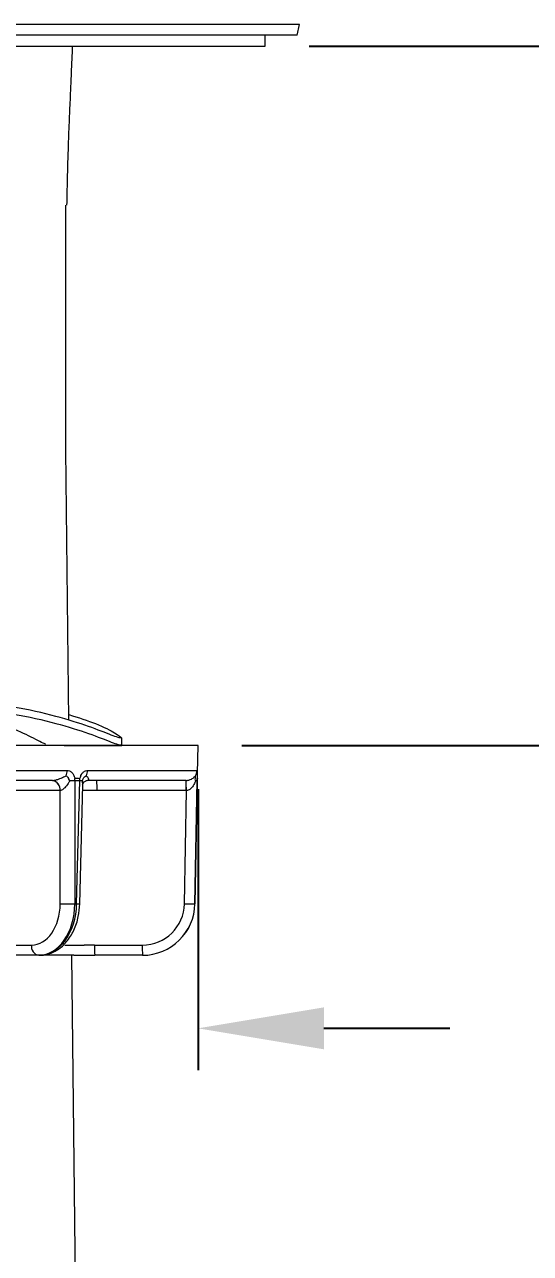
# Model space of a CAD drawing. Header units: inches. Extents: x 2.3 to 15.7, y 0.2 to 14.5.
# Drawn here: x 12.915 to 13.638, y 10.2 to 11.957 of the extents above; entities that cross this region are included whole.
import ezdxf

# ---------------------------------------------------------------- set-up
doc = ezdxf.new("R2010")
doc.units = ezdxf.units.IN
doc.header["$MEASUREMENT"] = 0
doc.header["$PDSIZE"] = -1
doc.layers.add('Dim', color=1, linetype='Continuous')
doc.layers.add('Object', color=4, linetype='Continuous')
doc.styles.get("Standard").update_dxf_attribs({"font": 'romans.shx'})
doc.dimstyles.get("Standard").update_dxf_attribs({"dimtxt": 0.125, "dimasz": 0.18, "dimexe": 0.06, "dimexo": 0.0625, "dimgap": 0.09, "dimtad": 0, "dimtih": 1, "dimtoh": 1, "dimdec": 4, "dimlfac": 2, "dimzin": 0, "dimdsep": 46, "dimlunit": 5, "dimtxsty": 'Standard', "dimcen": 0.09, "dimadec": 0, "dimazin": 0, "dimtfac": 1, "dimtdec": 4, "dimtofl": 0, "dimtmove": 0, "dimatfit": 1, "dimfxl": 0, "dimfrac": 2, "dimtolj": 1, "dimtzin": 0, "dimarcsym": 0})

# ---------------------------------------------------------------- blocks, each defined once
blk = doc.blocks.new('*D6')
at = {"layer": 'Defpoints', "color": 0}
for p in [(13.2589, 11.9262), (14.8907, 11.9262), (13.1627, 10.9262)]:
    blk.add_point(p, dxfattribs=at)
at = {"layer": 'Dim', "color": 0, "lineweight": -2}
for p, q in [((14.8907, 12.1062), (14.8907, 12.2862)), ((13.3214, 11.9262), (14.9507, 11.9262)), ((13.2252, 10.9262), (14.9507, 10.9262)), ((14.8907, 10.7462), (14.8907, 10.5662))]:
    blk.add_line(p, q, dxfattribs=at)
at = {"layer": 'Dim', "color": 0}
for points in [[(14.8607, 12.1062), (14.9207, 12.1062), (14.8907, 11.9262)], [(14.8607, 10.7462), (14.9207, 10.7462), (14.8907, 10.9262)]]:
    blk.add_solid(points, dxfattribs=at)
at = {"layer": 'Dim', "color": 0, "insert": (14.8907, 11.4165), "char_height": 0.125, "attachment_point": 5}
blk.add_mtext('\\A1;2"\\P [50mm]\\PMaximum\\PMounting Thickness', dxfattribs=at)
blk = doc.blocks.new('*D7')
at = {"layer": 'Defpoints', "color": 0}
for p in [(10.1817, 13.4097), (14.8907, 13.4097), (13.2589, 11.9262)]:
    blk.add_point(p, dxfattribs=at)
at = {"layer": 'Dim', "color": 0, "lineweight": -2}
for p, q in [((10.2442, 13.4097), (14.9507, 13.4097)), ((14.8907, 13.2297), (14.8907, 13.0384)), ((14.8907, 12.1062), (14.8907, 12.2975)), ((13.3214, 11.9262), (14.9507, 11.9262))]:
    blk.add_line(p, q, dxfattribs=at)
at = {"layer": 'Dim', "color": 0}
for points in [[(14.8607, 13.2297), (14.9207, 13.2297), (14.8907, 13.4097)], [(14.8607, 12.1062), (14.9207, 12.1062), (14.8907, 11.9262)]]:
    blk.add_solid(points, dxfattribs=at)
at = {"layer": 'Dim', "color": 0, "char_height": 0.125, "attachment_point": 5}
for s, insert in [('\\A1;2 15/16', (14.8907, 12.8532)), ('\\A1;[75mm]', (14.8907, 12.4827))]:
    blk.add_mtext(s, dxfattribs=dict(at, insert=insert))
blk = doc.blocks.new('*D9')
at = {"layer": 'Defpoints', "color": 0}
for p in [(12.036, 10.9262), (13.1627, 10.9262), (13.1627, 10.5218)]:
    blk.add_point(p, dxfattribs=at)
at = {"layer": 'Dim', "color": 0, "lineweight": -2}
for p, q in [((12.036, 10.8637), (12.036, 10.4618)), ((13.1627, 10.8637), (13.1627, 10.4618)), ((11.856, 10.5218), (11.3699, 10.5218)), ((13.3427, 10.5218), (13.5227, 10.5218))]:
    blk.add_line(p, q, dxfattribs=at)
at = {"layer": 'Dim', "color": 0}
for points in [[(11.856, 10.5518), (11.856, 10.4918), (12.036, 10.5218)], [(13.3427, 10.5518), (13.3427, 10.4918), (13.1627, 10.5218)]]:
    blk.add_solid(points, dxfattribs=at)
at = {"layer": 'Dim', "color": 0, "insert": (10.8424, 10.5218), "char_height": 0.125, "attachment_point": 5}
blk.add_mtext('\\A1;2 1/4\\P [55mm]\\PClearance\\PRequired\\PDirectly\\PBelow\\PCounter', dxfattribs=at)

msp = doc.modelspace()

# ---------------------------------------------------------------- linework, layer by layer
at = {"layer": 'Object', "color": 4, "linetype": 'Continuous', "lineweight": 15}
for p, q in [((13.307988, 11.957273), (12.087516, 11.957273)), ((13.304248, 11.942273), (13.307988, 11.957273)), ((13.304248, 11.942273), (12.091256, 11.942273)), ((13.258882, 11.926241), (13.258882, 11.942273)), ((12.136835, 11.926241), (13.258882, 11.926241)), ((13.054013, 10.926597), (13.054013, 10.936597)), ((12.990851, 10.926241), (12.035954, 10.926241)), ((13.1627, 10.926241), (12.990851, 10.926241)), ((13.162006, 10.886521), (13.1627, 10.926241)), ((12.609961, 10.890747), (12.975634, 10.890747)), ((13.004702, 10.890747), (13.161291, 10.890747)), ((12.954833, 10.876241), (12.624203, 10.876241)), ((12.965447, 10.861735), (12.87946, 10.861735)), ((12.954833, 10.876241), (12.954913, 10.876241)), ((12.965598, 10.861736), (12.965447, 10.861735)), ((12.965666, 10.699932), (12.965598, 10.861736)), ((12.979844, 10.876241), (12.979269, 10.875298)), ((12.979844, 10.876241), (12.986464, 10.876241)), ((12.986464, 10.876241), (12.986539, 10.699932)), ((12.986464, 10.876241), (12.993545, 10.876241)), ((12.989193, 10.699932), (12.993545, 10.876241)), ((12.993545, 10.876241), (12.997461, 10.876241)), ((12.993694, 10.699825), (12.9979, 10.870243)), ((12.997591, 10.875298), (12.997461, 10.876241)), ((13.00336, 10.861735), (12.99769, 10.861735)), ((13.145589, 10.876241), (13.004006, 10.876241)), ((13.004077, 10.876241), (13.004006, 10.876241)), ((13.145841, 10.861735), (13.018302, 10.861735)), ((13.143282, 10.699932), (13.146058, 10.861736)), ((13.145589, 10.876241), (13.145698, 10.876241)), ((13.146058, 10.861736), (13.145841, 10.861735)), ((13.161317, 10.876241), (13.158292, 10.699932)), ((13.158355, 10.699932), (13.161485, 10.876241)), ((13.159246, 10.876241), (13.158918, 10.875298)), ((13.159246, 10.876241), (13.161317, 10.876241)), ((13.161317, 10.876241), (13.161485, 10.876241)), ((12.986539, 10.699932), (12.989193, 10.699932)), ((13.158292, 10.699932), (13.158355, 10.699932)), ((12.877091, 10.640747), (12.924553, 10.640747)), ((12.972079, 10.640747), (12.999844, 10.640747)), ((13.014797, 10.640747), (13.083081, 10.640747)), ((12.935167, 10.626241), (12.887706, 10.626241)), ((12.936336, 10.626241), (12.935167, 10.626241)), ((12.985142, 10.626241), (12.936336, 10.626241)), ((13.083332, 10.626241), (13.015049, 10.626241)), ((13.08336, 10.626241), (13.083332, 10.626241))]:
    msp.add_line(p, q, dxfattribs=at)
at = {"layer": 'Object', "color": 2, "linetype": 'Continuous', "lineweight": 15}
for p, q in [((12.973681, 11.348541), (12.973577, 11.698805)), ((12.978253, 10.962559), (12.973681, 11.348541)), ((12.992928, 9.723658), (12.982237, 10.626241))]:
    msp.add_line(p, q, dxfattribs=at)
at = {"layer": 'Object', "color": 4, "linetype": 'Continuous', "lineweight": 15}
for centre, radius, start, end in [((12.95534, 10.890841), 0.020294, 337.190646, 359.734564), ((12.965641, 10.878901), 0.020993, 352.718883, 1.096551), ((12.972991, 10.880183), 0.020928, 349.143228, 357.591239), ((12.985648, 10.890862), 0.019054, 335.543908, 359.653629), ((13.146515, 10.891004), 0.014779, 327.088237, 359.004177), ((13.146961, 10.879543), 0.014731, 347.045579, 359.066576), ((13.14712, 10.879565), 0.014745, 346.969106, 358.98084), ((12.952412, 10.863333), 0.013133, 353.008329, 79.377901), ((12.952472, 10.863256), 0.013213, 353.394024, 79.353928), ((13.010831, 10.59861), 0.263231, 88.373675, 91.626325), ((12.806391, 10.865318), 0.211941, 359.031369, 2.954256), ((12.93403, 10.865319), 0.211841, 359.030438, 2.955187), ((12.935359, 10.863774), 0.210708, 359.445813, 3.39221), ((12.976102, 11.195729), 0.495907, 268.794102, 271.205898), ((13.026628, 12.187013), 1.487553, 268.557994, 268.73139), ((13.150787, 10.92135), 0.221545, 268.058581, 271.941419), ((12.937588, 10.639149), 0.013133, 173.008329, 259.377901), ((13.226708, 10.637164), 0.211941, 179.031369, 182.954256), ((13.294992, 10.637164), 0.211941, 179.031369, 182.954256)]:
    msp.add_arc(centre, radius, start, end, dxfattribs=at)
for centre, major_axis, ratio, start_param, end_param in [((12.923797, 10.700983), (-0.001462, 0.060228), 0.69475239, 3.12473368, 4.67807672), ((12.934411, 10.701241), (-0.001462, 0.074993), 0.69482747, 3.12804909, 4.68139213), ((12.937092, 10.701241), (0.001462, 0.074993), 0.69482747, 3.15513621, 4.70847925), ((13.083063, 10.700983), (-0.031926, 0.051086), 0.99966934, 2.58318393, 4.13652696), ((13.083314, 10.701241), (-0.036783, 0.065366), 0.99972073, 2.62915507, 4.18249811), ((13.083378, 10.701241), (0.036783, 0.065366), 0.99972073, 3.65403024, 5.20737327)]:
    msp.add_ellipse(centre, major_axis=major_axis, ratio=ratio, start_param=start_param, end_param=end_param, dxfattribs=at)
at = {"layer": 'Object', "color": 2, "linetype": 'Continuous', "lineweight": 15}
msp.add_open_spline([(12.97536, 11.698805), (12.975616, 11.710894), (12.976223, 11.739536), (12.977358, 11.780955), (12.978818, 11.82045), (12.980201, 11.849678), (12.98137, 11.875882), (12.982327, 11.900169), (12.983111, 11.917597), (12.9835, 11.926241)], degree=3, knots=[0, 0, 0, 0, 0.15851215, 0.37554773, 0.54046608, 0.68084871, 0.76850115, 0.88517933, 1, 1, 1, 1], dxfattribs=at)
at = {"layer": 'Object', "color": 4, "linetype": 'Continuous', "lineweight": 15}
for points, knots in [([(13.05235, 10.937166), (13.05113, 10.937157), (13.048364, 10.937135), (13.022228, 10.948019), (12.98088, 10.96244), (12.925184, 10.977168), (12.857492, 10.987916), (12.778834, 10.989887), (12.693019, 10.981356), (12.60403, 10.967555), (12.515107, 10.95259), (12.428385, 10.93949), (12.376422, 10.937319), (12.350604, 10.936241)], [0, 0, 0, 0, 0.07307182, 0.1655496, 0.25902981, 0.35251014, 0.44498792, 0.53649316, 0.62856087, 0.72178935, 0.8154016, 0.90828348, 1, 1, 1, 1]), ([(12.350604, 10.926241), (12.376422, 10.927319), (12.428385, 10.92949), (12.515107, 10.94259), (12.60403, 10.957555), (12.693019, 10.971356), (12.778834, 10.979887), (12.857492, 10.977916), (12.925184, 10.967168), (12.98088, 10.95244), (13.022228, 10.938018), (13.048364, 10.927135), (13.05113, 10.927157), (13.05235, 10.927166)], [0, 0, 0, 0, 0.09171652, 0.1845984, 0.2782106, 0.37143912, 0.4635068, 0.55501204, 0.64748982, 0.74097015, 0.8344504, 0.92692818, 1, 1, 1, 1]), ([(12.944618, 10.928349), (12.944451, 10.928389), (12.942369, 10.928881), (12.92499, 10.938462), (12.894073, 10.952411), (12.85064, 10.966838), (12.808348, 10.977012), (12.777963, 10.977219), (12.768199, 10.977286)], [0, 0, 0, 0, 0.01903773, 0.23687102, 0.45794759, 0.67902373, 0.89685679, 1, 1, 1, 1]), ([(12.978158, 10.970523), (12.991689, 10.966217), (13.020063, 10.957089), (13.046879, 10.943133), (13.051609, 10.938922), (13.053959, 10.936831)], [0.019611198, 0.019611198, 0.019611198, 0.019611198, 0.323567573, 0.663902833, 1, 1, 1, 1]), ([(12.965248, 10.926827), (12.967266, 10.926693), (12.976824, 10.926057), (12.996037, 10.926274), (13.019983, 10.926384), (13.039474, 10.926396), (13.048974, 10.926353), (13.053857, 10.926332)], [0, 0, 0, 0, 0.0858921, 0.40665337, 0.6979937, 0.84476415, 1, 1, 1, 1]), ([(12.954913, 10.876241), (12.955652, 10.876296), (12.956811, 10.876382), (12.959674, 10.877025), (12.964306, 10.878513), (12.969487, 10.880735), (12.972878, 10.8824), (12.974047, 10.882974)], [0, 0, 0, 0, 0.12823276, 0.2012736, 0.43051827, 0.80374464, 1, 1, 1, 1]), ([(12.974047, 10.882974), (12.974069, 10.882963), (12.974705, 10.882651), (12.975911, 10.881719), (12.977538, 10.879615), (12.977853, 10.877372), (12.978785, 10.876466), (12.97932, 10.876269), (12.97968, 10.87625), (12.979844, 10.876241)], [0, 0, 0, 0, 0.01049242, 0.30059749, 0.592783, 0.84259241, 0.89825375, 0.95381735, 1, 1, 1, 1]), ([(12.975634, 10.890747), (12.976741, 10.890622), (12.979105, 10.890353), (12.982353, 10.888108), (12.984529, 10.885092), (12.985746, 10.882202), (12.98621, 10.880491), (12.986469, 10.879522), (12.986563, 10.879339), (12.986604, 10.879308), (12.986621, 10.879303), (12.986629, 10.879303), (12.98663, 10.879303)], [0, 0, 0, 0, 0.22035684, 0.47060557, 0.71924336, 0.84277689, 0.96576525, 0.9903469, 0.99658789, 0.99833444, 0.99979025, 1, 1, 1, 1]), ([(12.98663, 10.879303), (12.987712, 10.87935), (12.990153, 10.879456), (12.992561, 10.879358), (12.993901, 10.879303)], [0, 0, 0, 0, 0.44315882, 1, 1, 1, 1]), ([(12.993901, 10.879303), (12.993905, 10.879303), (12.993916, 10.879304), (12.993938, 10.879314), (12.993981, 10.879359), (12.994092, 10.879594), (12.994374, 10.880632), (12.995154, 10.883205), (12.997058, 10.886751), (13.000189, 10.889662), (13.002898, 10.890678), (13.004392, 10.890735), (13.004702, 10.890747)], [0, 0, 0, 0, 0.00084121, 0.00224854, 0.0046638, 0.01164924, 0.0430992, 0.16804946, 0.42258392, 0.6814967, 0.93388954, 1, 1, 1, 1]), ([(12.997461, 10.876241), (12.997468, 10.876241), (12.997543, 10.876244), (12.99768, 10.876318), (12.997877, 10.876646), (12.998074, 10.877183), (12.998376, 10.878238), (12.999023, 10.879902), (13.000554, 10.88177), (13.002079, 10.882643), (13.002963, 10.882963), (13.002993, 10.882974)], [0, 0, 0, 0, 0.00719673, 0.07326058, 0.1290911, 0.18457645, 0.25745455, 0.44223372, 0.6918492, 0.98951491, 1, 1, 1, 1]), ([(13.002993, 10.882974), (13.003532, 10.8824), (13.005098, 10.880735), (13.006448, 10.878513), (13.006274, 10.876896), (13.005243, 10.876314), (13.004377, 10.87626), (13.004077, 10.876241)], [0, 0, 0, 0, 0.19623568, 0.56940829, 0.79862749, 0.93024235, 1, 1, 1, 1]), ([(13.145698, 10.876241), (13.146607, 10.876296), (13.148034, 10.876382), (13.150739, 10.877025), (13.154247, 10.878513), (13.157077, 10.880735), (13.158449, 10.8824), (13.158922, 10.882974)], [0, 0, 0, 0, 0.12823614, 0.20127775, 0.43052035, 0.80374081, 1, 1, 1, 1]), ([(13.158922, 10.882974), (13.158917, 10.882963), (13.158772, 10.882651), (13.158511, 10.88172), (13.158471, 10.879615), (13.1583, 10.877372), (13.158702, 10.876466), (13.158971, 10.876269), (13.15916, 10.87625), (13.159246, 10.876241)], [0, 0, 0, 0, 0.01048706, 0.30059645, 0.59278037, 0.84258981, 0.89824228, 0.95381529, 1, 1, 1, 1]), ([(13.161291, 10.890747), (13.161365, 10.890622), (13.161521, 10.890353), (13.16166, 10.888108), (13.161707, 10.885092), (13.161707, 10.882202), (13.161695, 10.880491), (13.161688, 10.879522), (13.161688, 10.879339), (13.161689, 10.879308), (13.16169, 10.879303), (13.16169, 10.879303), (13.16169, 10.879303)], [0, 0, 0, 0, 0.22035375, 0.47060442, 0.71924272, 0.8427773, 0.96576412, 0.99034629, 0.99658704, 0.99833425, 0.99979025, 1, 1, 1, 1]), ([(13.16169, 10.879303), (13.161727, 10.87935), (13.16181, 10.879456), (13.161843, 10.879358), (13.161862, 10.879303)], [0, 0, 0, 0, 0.4431597, 1, 1, 1, 1]), ([(13.161862, 10.879303), (13.161862, 10.879303), (13.161862, 10.879304), (13.161863, 10.879314), (13.161864, 10.879359), (13.16187, 10.879594), (13.16189, 10.880635), (13.16194, 10.883148), (13.161997, 10.88556), (13.162006, 10.886516), (13.162006, 10.886521)], [0, 0, 0, 0, 0.00197604, 0.00530165, 0.01099295, 0.027469, 0.10164439, 0.39634973, 0.99666991, 1, 1, 1, 1]), ([(13.161894, 10.8808), (13.161896, 10.880909), (13.161927, 10.882375), (13.16195, 10.883624), (13.161972, 10.884781)], [0, 0, 0, 0, 0.07459617, 1, 1, 1, 1]), ([(12.979269, 10.875298), (12.978538, 10.874153), (12.976418, 10.870827), (12.972972, 10.866393), (12.969295, 10.863124), (12.966975, 10.861918), (12.965966, 10.861785), (12.965598, 10.861736)], [0, 0, 0, 0, 0.19581695, 0.5688652, 0.7974959, 0.92597218, 1, 1, 1, 1]), ([(12.997739, 10.870246), (12.997803, 10.870785), (12.997989, 10.872366), (12.997749, 10.874133), (12.997591, 10.875298)], [0, 0, 0, 0, 0.34032174, 1, 1, 1, 1]), ([(12.99793, 10.870186), (12.997928, 10.870418), (12.997925, 10.870981), (12.999728, 10.874582), (13.002919, 10.876277), (13.004211, 10.876219), (13.004009, 10.876242), (13.004004, 10.876243)], [0, 0, 0, 0, 0.20831534, 0.50419526, 0.85376507, 0.99617868, 1, 1, 1, 1]), ([(13.158918, 10.875298), (13.158467, 10.874153), (13.157158, 10.870827), (13.154446, 10.866392), (13.150759, 10.863124), (13.147979, 10.861918), (13.146572, 10.861785), (13.146058, 10.861736)], [0, 0, 0, 0, 0.19581689, 0.56886366, 0.7974994, 0.92597376, 1, 1, 1, 1]), ([(12.936336, 10.626241), (12.939835, 10.626491), (12.948779, 10.62713), (12.962406, 10.633403), (12.9756, 10.645301), (12.985788, 10.661713), (12.992198, 10.680521), (12.993223, 10.693748), (12.993694, 10.699825)], [0, 0, 0, 0, 0.11249414, 0.28756549, 0.46476015, 0.64902526, 0.83872761, 1, 1, 1, 1]), ([(13.014797, 10.640747), (13.013135, 10.640723), (13.00981, 10.640675), (13.005344, 10.640648), (13.001938, 10.640658), (13.000262, 10.640699), (12.999942, 10.640736), (12.999844, 10.640747)], [0, 0, 0, 0, 0.22517124, 0.45029932, 0.67538254, 0.90048701, 1, 1, 1, 1]), ([(12.985142, 10.626241), (12.985339, 10.626241), (12.98598, 10.626241), (12.989333, 10.626241), (12.996144, 10.626241), (13.005075, 10.626241), (13.011724, 10.626241), (13.015049, 10.626241)], [0, 0, 0, 0, 0.09949129, 0.32459417, 0.54970785, 0.77485595, 1, 1, 1, 1])]:
    msp.add_open_spline(points, degree=3, knots=knots, dxfattribs=at)

# ---------------------------------------------------------------- dimensions: what is measured, and where the dimension line sits
at = {"layer": 'Dim'}
dim = msp.add_linear_dim(base=(14.8907271, 13.4096657), p1=(13.2588825, 11.926241), p2=(10.1817436, 13.4096657), angle=90, dimstyle='Standard', override={"dimpost": '\\X'}, dxfattribs=at)
dim.commit()
dim.dimension.update_dxf_attribs({"geometry": '*D7', "text_midpoint": (14.8907271, 12.6679534)})
dim = msp.add_linear_dim(base=(14.890727, 11.926241), p1=(13.1627, 10.926241), p2=(13.258882, 11.926241), angle=90, text='<>\\PMaximum\\PMounting Thickness', dimstyle='Standard', override={"dimpost": '"\\X'}, dxfattribs=at)
dim.commit()
dim.dimension.update_dxf_attribs({"geometry": '*D6', "text_midpoint": (14.890727, 11.416478), "dimtype": 160})
dim = msp.add_linear_dim(base=(13.1627, 10.521822), p1=(12.035954, 10.926241), p2=(13.1627, 10.926241), text='<>\\PClearance\\PRequired\\PDirectly\\PBelow\\PCounter', dimstyle='Standard', override={"dimpost": '\\X'}, dxfattribs=at)
dim.commit()
dim.dimension.update_dxf_attribs({"geometry": '*D9', "text_midpoint": (10.842412, 10.521822), "dimtype": 160})

doc.saveas('drawing.dxf')
